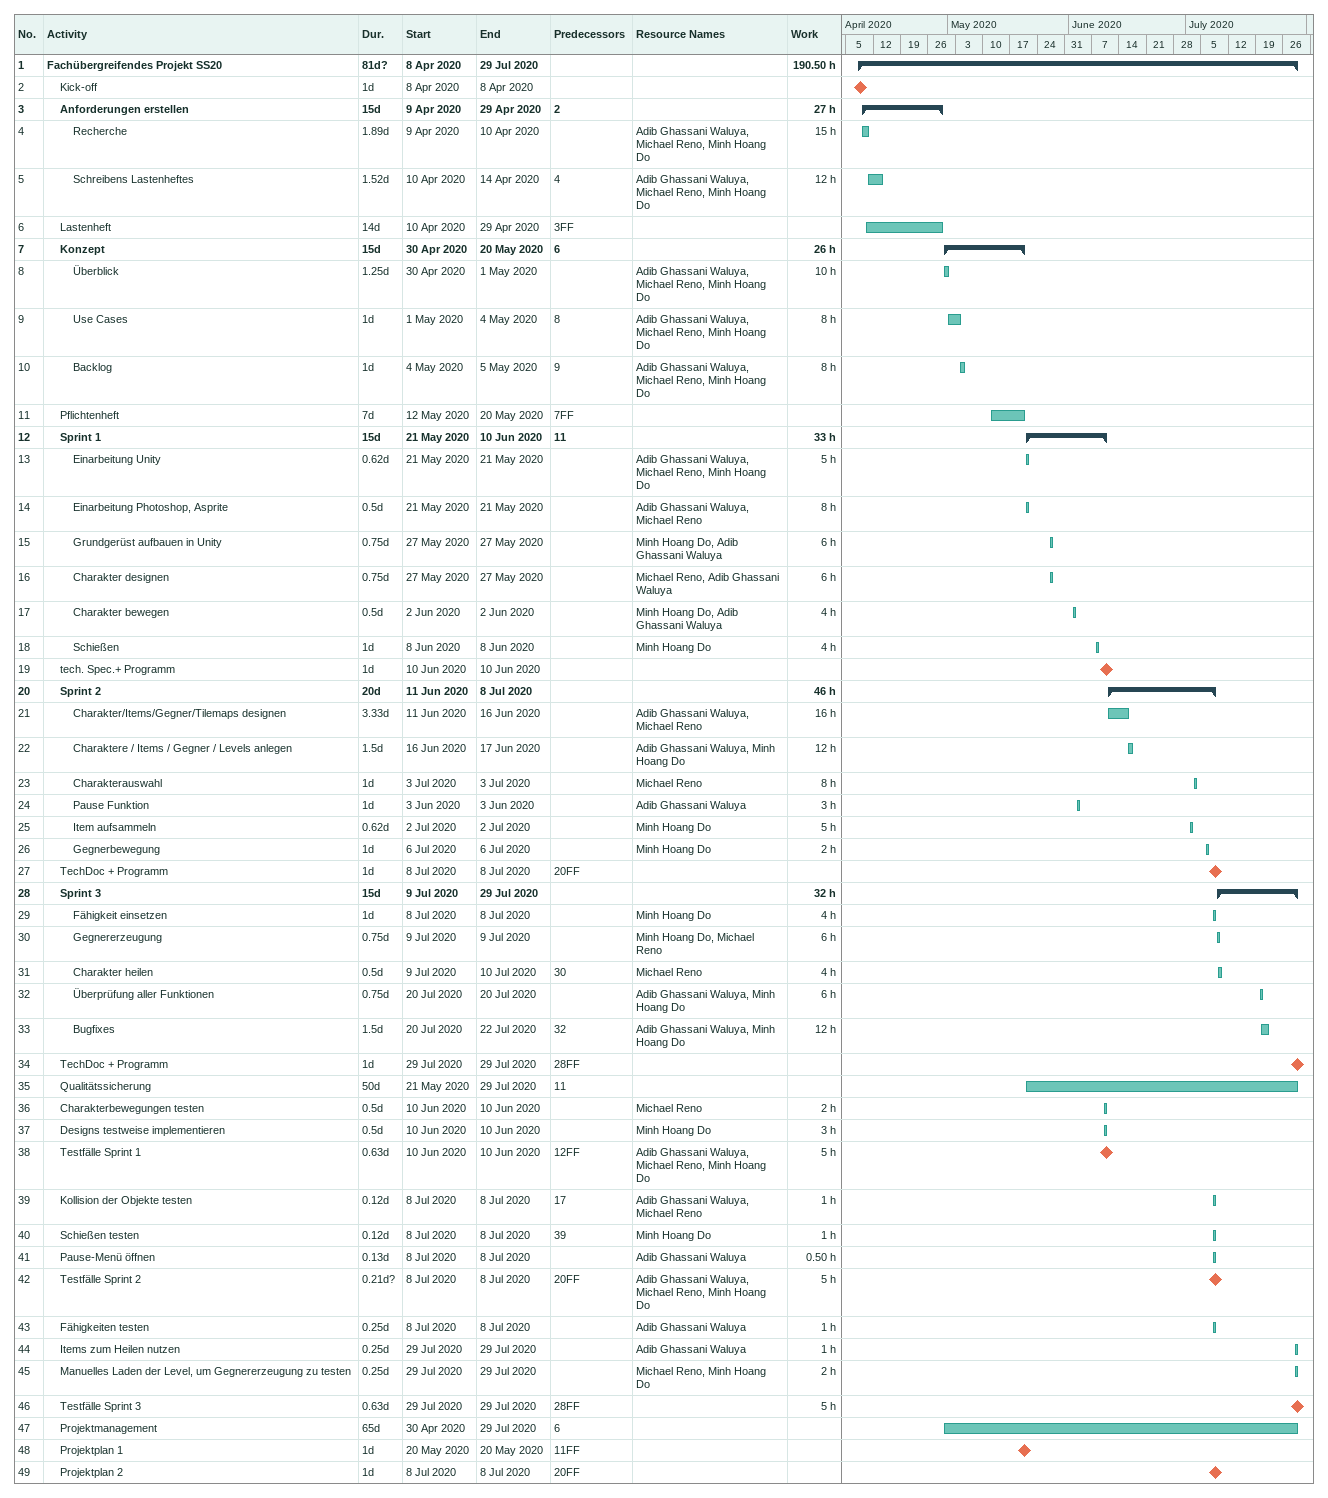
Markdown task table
| ID | Level | Task | Duration | Start | Finish | Predecessors | Resources | Work (h) |
|---|---|---|---|---|---|---|---|---|
| 1 | 1 | **Fachübergreifendes Projekt SS20** | 81d? | 2020-04-08 | 2020-07-29 |  |  | 190.50 |
| 2 | 2 | Kick-off | 1d | 2020-04-08 | 2020-04-08 |  |  |  |
| 3 | 2 | **Anforderungen erstellen** | 15d | 2020-04-09 | 2020-04-29 | 2 |  | 27 |
| 4 | 3 | Recherche | 1.89d | 2020-04-09 | 2020-04-10 |  | Adib Ghassani Waluya, Michael Reno, Minh Hoang Do | 15 |
| 5 | 3 | Schreibens Lastenheftes | 1.52d | 2020-04-10 | 2020-04-14 | 4 | Adib Ghassani Waluya, Michael Reno, Minh Hoang Do | 12 |
| 6 | 2 | Lastenheft | 14d | 2020-04-10 | 2020-04-29 | 3FF |  |  |
| 7 | 2 | **Konzept** | 15d | 2020-04-30 | 2020-05-20 | 6 |  | 26 |
| 8 | 3 | Überblick | 1.25d | 2020-04-30 | 2020-05-01 |  | Adib Ghassani Waluya, Michael Reno, Minh Hoang Do | 10 |
| 9 | 3 | Use Cases | 1d | 2020-05-01 | 2020-05-04 | 8 | Adib Ghassani Waluya, Michael Reno, Minh Hoang Do | 8 |
| 10 | 3 | Backlog | 1d | 2020-05-04 | 2020-05-05 | 9 | Adib Ghassani Waluya, Michael Reno, Minh Hoang Do | 8 |
| 11 | 2 | Pflichtenheft | 7d | 2020-05-12 | 2020-05-20 | 7FF |  |  |
| 12 | 2 | **Sprint 1** | 15d | 2020-05-21 | 2020-06-10 | 11 |  | 33 |
| 13 | 3 | Einarbeitung Unity | 0.62d | 2020-05-21 | 2020-05-21 |  | Adib Ghassani Waluya, Michael Reno, Minh Hoang Do | 5 |
| 14 | 3 | Einarbeitung Photoshop, Asprite | 0.5d | 2020-05-21 | 2020-05-21 |  | Adib Ghassani Waluya, Michael Reno | 8 |
| 15 | 3 | Grundgerüst aufbauen in Unity | 0.75d | 2020-05-27 | 2020-05-27 |  | Minh Hoang Do, Adib Ghassani Waluya | 6 |
| 16 | 3 | Charakter designen | 0.75d | 2020-05-27 | 2020-05-27 |  | Michael Reno, Adib Ghassani Waluya | 6 |
| 17 | 3 | Charakter bewegen | 0.5d | 2020-06-02 | 2020-06-02 |  | Minh Hoang Do, Adib Ghassani Waluya | 4 |
| 18 | 3 | Schießen | 1d | 2020-06-08 | 2020-06-08 |  | Minh Hoang Do | 4 |
| 19 | 2 | tech. Spec.+ Programm | 1d | 2020-06-10 | 2020-06-10 |  |  |  |
| 20 | 2 | **Sprint 2** | 20d | 2020-06-11 | 2020-07-08 |  |  | 46 |
| 21 | 3 | Charakter/Items/Gegner/Tilemaps designen | 3.33d | 2020-06-11 | 2020-06-16 |  | Adib Ghassani Waluya, Michael Reno | 16 |
| 22 | 3 | Charaktere / Items / Gegner / Levels anlegen | 1.5d | 2020-06-16 | 2020-06-17 |  | Adib Ghassani Waluya, Minh Hoang Do | 12 |
| 23 | 3 | Charakterauswahl | 1d | 2020-07-03 | 2020-07-03 |  | Michael Reno | 8 |
| 24 | 3 | Pause Funktion | 1d | 2020-06-03 | 2020-06-03 |  | Adib Ghassani Waluya | 3 |
| 25 | 3 | Item aufsammeln | 0.62d | 2020-07-02 | 2020-07-02 |  | Minh Hoang Do | 5 |
| 26 | 3 | Gegnerbewegung | 1d | 2020-07-06 | 2020-07-06 |  | Minh Hoang Do | 2 |
| 27 | 2 | TechDoc + Programm | 1d | 2020-07-08 | 2020-07-08 | 20FF |  |  |
| 28 | 2 | **Sprint 3** | 15d | 2020-07-09 | 2020-07-29 |  |  | 32 |
| 29 | 3 | Fähigkeit einsetzen | 1d | 2020-07-08 | 2020-07-08 |  | Minh Hoang Do | 4 |
| 30 | 3 | Gegnererzeugung | 0.75d | 2020-07-09 | 2020-07-09 |  | Minh Hoang Do, Michael Reno | 6 |
| 31 | 3 | Charakter heilen | 0.5d | 2020-07-09 | 2020-07-10 | 30 | Michael Reno | 4 |
| 32 | 3 | Überprüfung aller Funktionen | 0.75d | 2020-07-20 | 2020-07-20 |  | Adib Ghassani Waluya, Minh Hoang Do | 6 |
| 33 | 3 | Bugfixes | 1.5d | 2020-07-20 | 2020-07-22 | 32 | Adib Ghassani Waluya, Minh Hoang Do | 12 |
| 34 | 2 | TechDoc + Programm | 1d | 2020-07-29 | 2020-07-29 | 28FF |  |  |
| 35 | 2 | Qualitätssicherung | 50d | 2020-05-21 | 2020-07-29 | 11 |  |  |
| 36 | 2 | Charakterbewegungen testen | 0.5d | 2020-06-10 | 2020-06-10 |  | Michael Reno | 2 |
| 37 | 2 | Designs testweise implementieren | 0.5d | 2020-06-10 | 2020-06-10 |  | Minh Hoang Do | 3 |
| 38 | 2 | Testfälle Sprint 1 | 0.63d | 2020-06-10 | 2020-06-10 | 12FF | Adib Ghassani Waluya, Michael Reno, Minh Hoang Do | 5 |
| 39 | 2 | Kollision der Objekte testen | 0.12d | 2020-07-08 | 2020-07-08 | 17 | Adib Ghassani Waluya, Michael Reno | 1 |
| 40 | 2 | Schießen testen | 0.12d | 2020-07-08 | 2020-07-08 | 39 | Minh Hoang Do | 1 |
| 41 | 2 | Pause-Menü öffnen | 0.13d | 2020-07-08 | 2020-07-08 |  | Adib Ghassani Waluya | 0.50 |
| 42 | 2 | Testfälle Sprint 2 | 0.21d? | 2020-07-08 | 2020-07-08 | 20FF | Adib Ghassani Waluya, Michael Reno, Minh Hoang Do | 5 |
| 43 | 2 | Fähigkeiten testen | 0.25d | 2020-07-08 | 2020-07-08 |  | Adib Ghassani Waluya | 1 |
| 44 | 2 | Items zum Heilen nutzen | 0.25d | 2020-07-29 | 2020-07-29 |  | Adib Ghassani Waluya | 1 |
| 45 | 2 | Manuelles Laden der Level, um Gegnererzeugung zu testen | 0.25d | 2020-07-29 | 2020-07-29 |  | Michael Reno, Minh Hoang Do | 2 |
| 46 | 2 | Testfälle Sprint 3 | 0.63d | 2020-07-29 | 2020-07-29 | 28FF |  | 5 |
| 47 | 2 | Projektmanagement | 65d | 2020-04-30 | 2020-07-29 | 6 |  |  |
| 48 | 2 | Projektplan 1 | 1d | 2020-05-20 | 2020-05-20 | 11FF |  |  |
| 49 | 2 | Projektplan 2 | 1d | 2020-07-08 | 2020-07-08 | 20FF |  |  |
